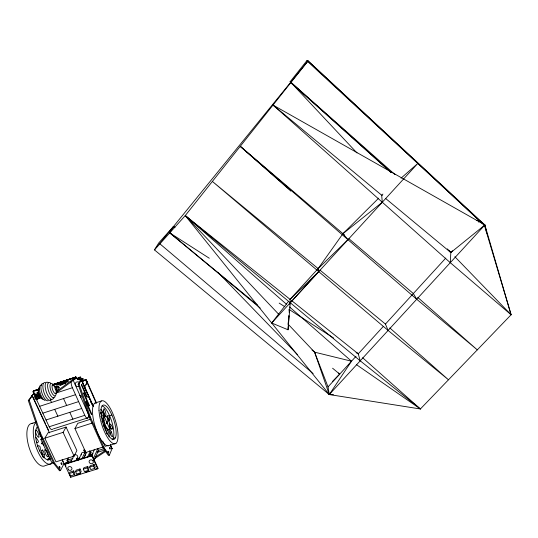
<?xml version="1.0" encoding="UTF-8"?>
<svg xmlns="http://www.w3.org/2000/svg" width="538" height="538" viewBox="0 0 538 538"><rect width="100%" height="100%" fill="white"/><g stroke="black" fill="none" stroke-linecap="round" stroke-linejoin="round"><path stroke-width="0.81" d="M174.924 227.379L173.539 226.424L158.777 242.894L154.467 249.908L329.276 394.549L420.386 408.974L511.1 314.77L450.279 262.678L450.817 252.557L452.478 250.742M288.523 301.314L271.703 323.008L288.038 329.781L288.529 322.376M288.637 320.729L288.967 315.793M289.182 312.504L289.397 309.209M289.726 304.273L289.834 302.632M288.112 324.199L288.307 321.717M288.63 317.568L288.758 315.914M289.148 310.944L289.276 309.283M288.038 329.781L290.258 302.746L290.056 299.336L318.133 268.59L347.978 239.692L417.898 163.357L401.032 178.179M81.507 379.855L80.895 379.801L81.695 379.539L79.093 383.93L78.158 384.233L89.409 417.394L103.168 448.087L108.454 455.464L109.369 455.175L112.045 448.672L111.655 448.457M39.213 394.65C38.817 395.652 38.117 392.901 38.985 393.856M111.11 431.584L110.162 433.783M106.759 422.169L107.21 423.332L104.197 416.365L103.518 416.587A4.842 1.547 72.3 0 1 101.702 414.623L101.339 413.877A4.842 1.547 72.3 0 1 101.016 413.07M105.166 430.084L105.3 429.64A4.903 1.587 72.7 0 0 104.957 425.955A4.896 1.58 72.8 0 0 103.296 425.128L103.175 425.309M108.414 420.75A4.775 1.506 72.5 0 0 109.281 420.803L109.476 420.521A4.775 1.506 72.5 0 0 109.254 416.526A4.768 1.5 72.6 0 0 107.466 415.961L107.338 416.385A4.768 1.5 72.6 0 0 107.486 419.136M97.741 468.813L97.97 468.262L92.099 455.323L64.916 463.87L64.641 464.415L70.653 477.273L97.741 468.813L91.85 455.861L92.099 455.323M94.621 468.416L95.233 467.004L94.103 464.523L90.283 465.72L89.651 467.125L90.787 469.613L94.621 468.416L93.491 465.928L94.103 464.523M93.921 460.79L98.541 450.387L103.773 448.739A0.982 0.874 17.3 0 0 104.17 448.49M88.266 470.4L88.904 468.988L87.768 466.507L83.955 467.704L83.303 469.116L84.446 471.597L88.266 470.4L87.129 467.919L87.768 466.507M93.477 458.342L97.788 448.719M91.521 455.921L94.56 449.25M107.123 422.465L108.353 419.761A7.31 2.327 72.6 0 0 103.881 418.786A7.31 2.327 72.6 0 0 108.75 429.721A7.31 2.327 72.6 0 0 108.32 419.687L107.681 419.976M89.052 456.372L91.043 452.108M87.412 457.273L90.31 451.355A0.982 0.868 18 0 1 90.841 452.532M80.505 472.828L81.164 471.402L80.021 468.934L76.214 470.125L75.535 471.544L76.685 474.018L80.505 472.828L79.355 470.346L80.021 468.934M84.056 457.502L85.468 454.509M83.847 458.194L86.309 452.976M74.177 474.805L74.856 473.379L73.706 470.911L69.913 472.102L69.214 473.521L70.37 475.995L74.177 474.805L73.027 472.33L73.706 470.911M81.863 458.82L84.708 452.841L103.343 446.91M70.653 477.273L70.922 476.708L69.859 474.449M78.467 460.084L81.292 454.2A0.982 0.868 18.4 0 0 81.299 454.872M74.103 456.13L76.88 450.555L66.08 427.058L48.03 432.834L44.815 438.201L55.952 461.853L74.103 456.13L63.114 432.357L66.08 427.058M70.996 461.604L73.249 457.092M33.598 393.567A6.362 5.622 26.1 0 1 32.401 395.262L28.292 400.487L39.556 433.366L53.847 463.628L59.583 470.797L60.485 470.515L63.928 463.817L67.896 462.566L68.4 461.463L71.588 460.461M67.896 462.566L66.867 460.367L67.976 459.647M53.41 428.887L87.976 417.811L89.066 415.686L73 379.808M85.831 452.431L74.943 428.578L77.748 423.325L90.418 419.27M84.863 386.708L86.786 383.338M86.773 381.852L86.988 381.469M81.668 381.402L86.174 379.626L96.51 402.982M84.029 380.635L84.251 380.252M83.323 380.258L82.939 378.544L81.406 379.041M82.939 378.544L81.373 381.193L86.174 379.626M78.158 384.233L80.559 380.205L80.33 379.909A6.375 5.763 24.1 0 1 78.609 379.546L78.131 379.357M53.538 462.613L52.031 463.09L40.861 439.465L42.085 437.448M80.559 380.205L81.487 379.902L75.737 378.059L75.219 378.9L57.586 391.886L56.638 392.195L55.394 389.478A2.065 0.746 71.3 0 1 54.937 387.326A2.065 0.746 71.3 0 1 55.67 386.889L56.611 386.58L59.308 387.676L57.169 390.985L56.228 391.287M57.169 390.985L74.822 378.012C74.984 375.854 77.58 377.878 76.026 378.644M289.558 306.949L351.502 361.213L329.276 394.549L185.26 215.59L308.059 60.915L484.879 224.971L511.1 314.77L454.872 256.74M33.618 390.817L32.993 391.691L33.403 392.565L38.662 398.053L39.604 397.743L40.525 396.398M40.108 395.504L39.18 396.842L38.238 397.152L32.993 391.691M52.63 429.136A5.279 2.018 72.3 0 1 49.18 426.755L34.224 394.717L34.755 393.971M28.292 400.487L29.207 400.185L32.193 395.988L31.285 396.284L32.132 395.638A6.369 5.629 26.1 0 0 33.712 392.417M342.471 234.36L318.133 268.59L318.765 271.65L290.258 302.746M356.99 152.947L290.177 81.702L306.821 60.727L308.059 60.915L484.442 225.422L511.1 314.77M308.059 60.915L154.467 249.908L185.26 215.59L290.096 299.377M75.737 378.059L75.34 377.172L75.676 377.03M271.703 323.008L347.978 239.692L342.955 233.674L378.685 198.152M333.473 394.71L329.276 394.549L328.025 386.903L356.001 356.297M356.324 364.556L420.386 408.974L360.225 360.823L358.247 353.836L383.184 326.553M389.821 327.931L448.484 379.801L388.1 330.44L385.45 324.071L445.787 258.065M478.652 222.1L479.775 220.876L306.821 60.727M479.748 220.856L484.879 224.971L329.276 394.549L314.589 352.155L288.032 324.111M332.612 381.294L339.7 374.125L338.449 373.016M31.325 396.23L31.971 395.807M290.056 299.336L318.765 271.65M76.161 460.01L79.268 458.753M382.915 194.09L381.664 195.193L382.303 202.241L342.955 233.674M450.279 262.678L273.015 105.058L484.879 224.971L450.817 252.557L385.517 198.387M76.826 378.604L80.236 376.95L82.025 379.996L81.433 379.646M77.411 378.96L80.828 377.299M95.26 457.152L105.556 450.38M94.271 458.894L105.932 451.221M38.447 390.568L37.956 391.005L38.42 391.059M91.716 455.894L92.173 455.659M60.693 385.43L61.184 385.235M57.741 384.172L56.577 384.986L68.313 380.931L57.741 384.172L58.144 385.06M92.032 454.738L90.915 455.558L91.635 455.605M39.166 388.967L33.625 390.911M52.516 384.643L75.811 377.01M33.564 390.87L39.213 389.082M52.717 384.603L75.919 377.077M33.686 390.965L38.474 389.398M52.838 384.704L75.979 377.131M34.546 390.77L38.541 389.465M52.099 385.033L76.04 377.205M73.679 379.404L75.219 378.9L74.822 378.012M34.224 394.717L35.172 394.408L37.371 399.122A5.34 2.058 71.4 0 1 36.18 394.589M34.614 390.85L38.602 389.546M52.959 384.852L75.3 377.548M34.674 390.944L38.662 389.64M53.02 384.946L64.984 381.032M53.087 385.047L55.475 384.266M63.444 383.325L67.23 382.094M64.802 383.029L59.583 385.1L64.58 383.675L65.387 382.921L64.802 383.029L65.206 383.917M37.102 392.76L38.043 392.458M55.071 386.896L56.013 386.587M37.734 392.747A2.058 0.794 71.3 0 0 36.961 393.197A2.058 0.794 71.3 0 0 37.398 395.343L38.339 395.04L39.604 397.743M55.394 389.478L56.342 389.169L57.586 391.886M41.117 397.905L36.423 399.431A5.34 2.058 71.4 0 1 35.515 396.802M55.32 393.278L72.381 387.723A5.367 1.836 71.5 0 1 71.218 381.671M39.637 406.318L75.508 394.684M31.554 395.907L32.341 395.652M42.838 413.171L78.622 401.604M36.107 422L30.632 423.762A22.233 8.971 72.7 0 0 29.664 449.156A22.233 8.971 72.7 0 0 45.138 465.652L51.392 463.675M95.044 403.023L101.42 400.971M46.019 419.983L81.715 408.483M49.18 426.755L84.789 415.323A5.306 1.796 72.3 0 0 87.976 417.811M100.774 412.619L102.489 412.068M39.556 433.366L40.471 433.07L54.755 463.346L60.485 470.515M89.409 417.394L90.344 417.091L104.09 447.798L109.369 455.175M109.611 415.746L111.897 415.013M40.861 439.465L43.141 438.732M44.815 438.201L63.114 432.357M74.943 428.578L92.637 422.922M102.207 420.924L104.042 420.339M106.208 423.204L106.887 422.989M106.578 423.493L107.25 423.278L109.799 429.048L109.127 429.257A4.808 1.52 72.9 0 0 109.96 433.298L110.283 434.092A4.808 1.52 72.9 0 0 112.408 436.688A4.829 1.533 72.9 0 0 111.245 431.873L110.895 431.146A4.829 1.533 72.9 0 0 109.127 429.257M103.8 426.325L105.636 425.74M109.254 425.289L109.92 425.074M41.493 450.414L42.623 450.05A4.768 1.91 73.1 0 1 44.177 453.904L44.311 454.731A4.768 1.91 73.1 0 1 43.82 457.677M107.035 433.493A4.855 1.553 72.9 0 1 106.88 432.66L106.786 431.873A4.855 1.553 72.9 0 1 107.351 429.559L108.03 429.344M110.882 429.082A4.775 1.513 72.7 0 0 110.962 428.557L112.65 428.019A4.788 1.506 72.8 0 0 110.586 424.287L110.25 424.079A4.788 1.506 72.8 0 0 109.483 424.368M42.67 456.049A4.761 1.923 73.1 0 0 42.616 455.269L44.271 454.496M47.929 459.001L50.565 458.168M113.162 438.396L115.482 437.663M72.516 456.325L74.062 455.834M108.118 445.403L105.058 446.372L102.711 441.126M115.878 443.359L109.503 445.37A22.448 7.27 72.7 0 1 95.132 426.338A22.448 7.27 72.7 0 1 96.289 402.767M53.847 463.628L54.755 463.346M103.168 448.087L104.09 447.798M72.912 458.463L69.207 459.627A0.982 0.861 19 0 1 67.936 459.082A0.982 0.861 19 0 1 68.44 457.972M76.369 458.954L79.557 457.952M89.92 454.691L93.108 453.682M97.096 452.431L105.065 449.923M64.95 463.124L68.118 462.129L67.089 459.929M76.752 460.286L78.144 459.849M64.641 464.415L91.85 455.861M69.214 473.521L73.027 472.33M75.535 471.544L79.355 470.346M83.303 469.116L87.129 467.919M89.651 467.125L93.491 465.928M74.896 475.471L80.471 473.729M85.239 472.236L89.221 470.992M95.589 469.008L97.97 468.262M76.208 377.488L76.114 378.032A6.375 5.763 24.1 0 0 77.533 379.068L78.064 379.33M76.127 377.737L76.349 377.71A6.369 5.757 24.1 0 0 81.695 379.539M56.793 387.051L58.185 387.057A9.509 2.401 -23.8 0 1 59.019 387.38M476.493 220.372L479.775 220.876M69.631 462.572L68.03 462.196L68.413 463.023M312.006 350.03L314.589 352.155L351.502 361.213M101.951 421.557L102.307 421.772A4.889 1.574 72.5 0 0 103.363 420.555A4.903 1.587 72.5 0 0 101.595 417.078L101.366 416.849M209.289 258.24L169.752 232.867L173.539 226.424L174.796 227.54M279.182 303.096L284.824 306.721M289.061 309.437L333.54 337.978M356.129 352.477L358.247 353.836L291.408 300.426M356.862 352.881L358.247 353.836M106.746 422.518L107.264 422.929M318.684 269.047L212.376 181.434L388.1 330.44M319.982 270.116L385.45 324.071M257.689 305.295L169.752 232.867L260.217 308.066M273.015 105.058L382.283 195.704M278.792 314.36L185.26 215.59L360.225 360.823M332.592 368.221L339.7 374.125M344.367 234.877L240.251 146.323L290.816 190.405L290.903 191.118L240.251 146.323L416.708 299.262L477.3 349.868L417.744 297.413M159.423 243.432L313.156 373.601M348.839 238.677L413.352 293.546L416.708 299.262M185.26 215.59L286.398 304.185M292.484 84.157L290.177 81.702L394.939 174.547M362.639 357.736L420.386 408.974M81.467 379.761L93.39 406.6M290.789 82.67L391.193 172.597M290.177 81.702L391.2 172.463M217.809 272.215L297.601 354.75M447.36 248.892L450.817 252.557L449.089 250.721M75.34 377.172L76.04 377.958L75.65 377.071M41.964 443.077C40.935 442.344 42.273 445.195 42.146 443.52M46.779 451.382L47.048 451.886M55.132 387.138L54.836 386.573A4.593 1.675 71.3 0 0 52.072 386.311A4.593 1.675 71.3 0 0 54.358 392.969A4.593 1.675 71.3 0 0 56.322 390.897M54.345 386.58L53.941 385.8A6.564 2.401 71.3 0 0 50.014 385.04A6.564 2.401 71.3 0 0 52.711 394.293A6.564 2.401 71.3 0 0 56.147 393.386M107.418 416.123L109.402 420.629M64.916 463.87L65.979 466.137M32.697 396.412L45.515 423.823M46.228 425.35L48.723 430.676M62.26 459.607L63.323 461.893M32.058 395.699L49.469 432.915M62.166 460.044L63.928 463.817M67.754 460.084L68.4 461.463M37.398 395.343L38.662 398.053M50.256 399.7L51.534 402.464M54.701 409.337L57.855 416.17M77.183 459.412L77.559 460.239M63.531 398.571L66.672 405.464M69.792 412.323L72.899 419.142M72.381 387.723L84.789 415.323M67.586 380.958L67.99 381.845M79.422 378.301L80.021 379.653M80.236 376.95L81.13 378.967M112.065 448.618L110.317 444.684L111.971 448.477M81.366 379.734L92.966 405.706M81.547 380.5L92.832 405.692M110.391 445.39L111.837 448.45M82.469 382.807L83.491 385.094M84.17 386.62L87.223 393.493M88.918 397.313L89.933 399.6M90.613 401.126L92.65 405.706M110.64 446.163L111.319 447.69M84.062 386.647L85.078 388.934M90.512 401.146L91.527 403.439M85.959 380.003L96.168 403.076M314.589 352.155L328.025 386.903M29.207 400.185L40.471 433.07M79.093 383.93L90.344 417.091M81.507 454.805L81.359 453.837A2.091 1.843 18.3 0 1 84.661 452.794L85.468 454.57A2.091 1.843 18.3 0 1 85.334 455.034M107.849 452.102L107.997 452.821M484.879 224.971L486.722 233.095M42.583 455.027L42.489 454.442A4.761 1.923 73.1 0 0 41.695 451.967M106.914 422.148L107.096 423.305M56.342 389.169A2.065 0.746 71.4 0 1 55.885 387.017A2.065 0.746 71.4 0 1 56.611 386.58M55.105 396.224A8.097 2.979 71.3 0 1 50.996 395.921A8.097 2.979 71.3 0 1 47.593 386.042A8.097 2.979 71.3 0 1 50.565 383.022M53.605 397.582A9.072 3.362 71.3 0 1 48.971 397.259A9.072 3.362 71.3 0 1 45.158 386.19A9.072 3.362 71.3 0 1 48.514 382.8M51.171 399.721A9.402 3.51 71.3 0 1 44.062 392.753A9.402 3.51 71.3 0 1 45.273 382.599M48.212 400.743A9.065 3.403 71.3 0 1 41.682 392.283A9.065 3.403 71.3 0 1 43.235 383.607M45.125 400.501A8.09 3.06 71.3 0 1 39.839 391.899A8.09 3.06 71.3 0 1 41.507 385.161M43.834 399.532A6.557 2.488 71.3 0 1 39.348 394.24A6.557 2.488 71.3 0 1 39.556 387.145M41.567 398.073A4.586 1.748 71.3 0 1 38.716 393.776A4.586 1.748 71.3 0 1 39.045 389.384M83.403 380.817A2.118 1.91 23.1 0 1 85.851 380.353M86.322 380.635A2.118 1.91 23.1 0 1 87.001 382.955M82.778 382.094A2.118 1.91 23.1 0 1 84.735 380.527A2.118 1.91 23.1 0 1 86.887 382.175A2.118 1.91 23.1 0 1 85.663 384.32M80.458 397.3A1.009 0.908 22.3 0 0 80.707 397.252L80.929 397.145A1.009 0.908 22.3 0 0 80.175 395.464L79.927 395.511A1.009 0.908 22.3 0 0 79.523 395.773M85.381 450.999A0.982 0.868 18.5 0 1 84.405 449.432M85.576 451.174A0.982 0.868 18.4 0 1 83.962 450.978A0.982 0.868 18.4 0 1 84.661 449.714M74.022 455.41A2.091 1.843 18.7 0 1 76.921 455.235A2.091 1.843 18.7 0 1 77.337 457.872M76.961 458.194A2.091 1.843 18.7 0 1 76.497 458.41M73.625 456.278A2.091 1.843 18.7 0 1 73.76 455.814M97.755 451.644A2.098 1.856 17.7 0 0 98.541 450.454L97.741 448.672A2.098 1.856 17.7 0 0 97.27 448.396M89.994 454.092A2.098 1.849 18.1 0 0 90.774 452.895L89.967 451.12A2.098 1.849 18.1 0 0 89.496 450.851M37.075 399.801A2.636 2.334 24.9 0 1 35.246 395.874M79.476 386.257A2.643 2.374 23.5 0 1 75.972 385.759A2.643 2.374 23.5 0 1 75.932 382.498A2.643 2.374 23.5 0 1 79.429 382.424M43.914 445.464A3.289 1.305 72.8 0 1 42.435 441.812M109.624 425.666A4.781 1.52 72.8 0 1 110.962 428.557M106.342 431.53A4.876 1.58 72.9 0 1 106.658 432.344M106.927 433.191A4.876 1.58 72.9 0 1 107.149 434.045M100.969 413.11A4.869 1.574 72.4 0 1 101.487 414.805M102.065 405.867A17.936 5.723 72.6 0 1 111.944 422.155A17.936 5.723 72.6 0 1 112.099 439.849M54.533 386.479A9.516 2.394 -23.7 0 1 58.817 387.104M38.339 395.04A2.058 0.787 71.3 0 1 37.882 393.083A2.058 0.787 71.3 0 1 38.427 392.31M49.765 456.809A17.767 7.075 72.8 0 1 47.653 460.192M31.372 423.514A22.233 8.971 72.7 0 1 32.986 423.5M52.744 462.344A22.253 8.81 72.7 0 1 37.183 450.03A22.253 8.81 72.7 0 1 36.214 422.155M49.94 459.472A17.774 7.028 72.8 0 1 38.568 448.423A17.774 7.028 72.8 0 1 36.893 427.36M100.868 409.411A4.869 1.56 72.4 0 1 102.361 411.752L102.691 412.559A4.869 1.56 72.4 0 1 103.518 416.587M108.683 429.828A7.31 2.327 72.6 0 1 103.982 423.285A7.31 2.327 72.6 0 1 104.587 415.968M105.32 416.372A4.795 1.52 72.4 0 1 103.807 412.444L103.652 411.624A4.795 1.52 72.4 0 1 104.13 408.672A4.815 1.533 72.3 0 1 105.791 413.392L105.878 414.152A4.815 1.533 72.3 0 1 105.556 416.197M112.65 428.019A4.775 1.5 72.7 0 1 111.332 429.035L110.969 428.685A4.775 1.5 72.7 0 1 109.873 426.89M107.351 429.559A4.882 1.567 72.9 0 1 108.871 433.5L109.026 434.334A4.882 1.567 72.9 0 1 108.985 436.91M100.868 416.486A4.903 1.587 72.5 0 1 101.218 416.708M35.447 430.649A4.741 1.89 72.4 0 0 36.503 434.731L36.88 435.45A4.741 1.89 72.4 0 0 38.938 437.286A4.761 1.91 72.4 0 0 38.232 433.292L37.895 432.505A4.761 1.91 72.4 0 0 35.844 430.017M103.141 410.635A4.815 1.54 72.3 0 1 103.451 411.449M103.72 412.283A4.815 1.54 72.3 0 1 104.09 413.937L104.177 414.697A4.815 1.54 72.3 0 1 104.197 415.376M35.36 437.307A4.795 1.937 72.7 0 1 36.154 437.549L38.447 441.274A4.755 1.917 72.5 0 1 37.102 442.592L36.692 442.397A4.755 1.917 72.5 0 1 36.261 442.054M41.661 436.419A4.714 1.87 72.4 0 1 41.117 436.943A4.694 1.856 72.5 0 1 39.563 433.097L39.435 432.283A4.694 1.856 72.5 0 1 39.388 431.523M46.382 450.77A4.721 1.876 73.1 0 0 44.775 449.627A4.701 1.863 73.1 0 0 45.495 453.628L45.824 454.408A4.701 1.863 73.1 0 0 48.198 456.856A4.721 1.876 73.1 0 0 47.156 452.088M43.121 457.253A4.748 1.896 73.1 0 1 42.751 456.513M42.428 455.713A4.748 1.896 73.1 0 1 41.823 453.191L41.769 452.411A4.748 1.896 73.1 0 1 42.623 450.05M39.698 451.073A4.795 1.937 72.8 0 0 39.96 450.757L40.155 450.299A4.795 1.937 72.8 0 0 39.994 446.601A4.788 1.93 73 0 0 38.05 445.868L37.788 446.177A4.788 1.93 73 0 0 37.586 446.634M109.577 447.737C109.833 450.978 111.09 447.703 109.577 447.737M108.077 451.315C108.333 454.59 109.611 451.261 108.077 451.315M91.749 414.105L91.547 414.509L91.104 413.951L86.12 402.794A1.009 0.336 72 0 1 85.939 401.523A1.009 0.336 72 0 1 86.544 402.014L91.749 414.105M89.476 405.464L89.268 405.854L88.824 405.289L83.841 394.119L83.726 392.787L89.476 405.464M87.203 396.856L86.995 397.232L86.551 396.667L81.568 385.47L81.453 384.145L87.203 396.856M56.53 387.885L57.068 389.048L56.53 387.885M79.644 377.622L78.01 378.281L79.644 377.622M68.561 469.909L67.714 468.1A2.159 1.883 18.5 0 1 70.438 466.695A2.159 1.883 18.5 0 1 71.736 469.466A2.159 1.883 18.5 0 1 68.561 469.909M92.919 460.696L92.523 460.32A2.159 1.903 17.4 0 0 89.328 460.763A2.159 1.903 17.4 0 0 90.599 463.554A2.159 1.903 17.4 0 0 93.35 462.142L92.919 460.696M59.173 466.883A0.982 0.377 73.6 0 0 59.852 468.329A0.982 0.377 73.6 0 0 59.866 466.923A0.982 0.377 73.6 0 0 59.173 466.883M61.097 463.191A0.975 0.37 73.5 0 0 61.776 464.624A0.975 0.37 73.5 0 0 61.783 463.245A0.975 0.37 73.5 0 0 61.097 463.191M99.005 410.454A22.468 7.095 72.6 0 0 114.063 443.783A22.468 7.095 72.6 0 0 112.388 412.559A22.468 7.095 72.6 0 0 99.005 410.454M100.962 412.707A17.942 5.669 72.6 0 0 112.973 439.411A17.942 5.669 72.6 0 0 111.716 414.603A17.942 5.669 72.6 0 0 100.962 412.707"/></g></svg>
